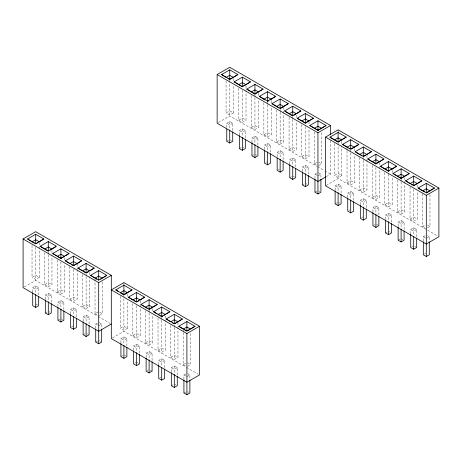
<?xml version="1.0" encoding="UTF-8"?>
<svg xmlns="http://www.w3.org/2000/svg" width="462" height="462" viewBox="0 0 462 462"><rect width="100%" height="100%" fill="white"/><g stroke="black" fill="none" stroke-linecap="round" stroke-linejoin="round"><path stroke-width="0.35" stroke-dasharray="2.31 1.73" d="M226.068 80.977L226.068 112.942L229.741 110.822L233.408 112.942L233.408 85.239M233.408 112.942L229.741 115.061L226.068 112.942M218.341 122.557L229.741 115.979L316.851 166.268M226.761 127.581L226.761 123.25L229.741 121.535L232.715 123.25L232.715 131.191M232.715 123.25L229.741 124.971L226.761 123.25M238.669 88.254L238.669 120.212L242.342 118.093L246.009 120.212L246.009 92.515M238.669 120.212L242.342 122.332L246.009 120.212M239.362 134.858L239.362 130.527L242.342 128.806L245.316 130.527L245.316 138.467M245.316 130.527L242.342 132.242L239.362 130.527M226.761 141.297L228.551 140.263M251.27 95.524L251.27 127.489L254.937 125.369L258.61 127.489L258.61 99.786M251.27 127.489L254.937 129.608L258.61 127.489M251.963 142.129L251.963 137.797L254.937 136.082L257.917 137.797L257.917 145.738M257.917 137.797L254.937 139.518L251.963 137.797M239.362 148.568L241.147 147.54M263.871 102.801L263.871 134.765L267.538 132.646L271.211 134.765L271.211 107.063M263.871 134.765L267.538 136.885L271.211 134.765M32.028 245.38L32.028 277.344L35.701 275.225L39.368 277.344L39.368 249.642M264.564 149.405L264.564 145.074L267.538 143.359L270.518 145.074L270.518 152.293M39.368 277.344L35.701 279.464L32.028 277.344M24.301 286.966L35.701 280.382L97.557 316.095M270.518 145.074L267.538 146.795L264.564 145.074M251.963 155.844L254.343 154.47M276.467 110.077L276.467 142.036L280.139 139.917L283.812 142.036L283.812 114.339M276.467 142.036L280.139 144.156L283.812 142.036M32.721 291.984L32.721 287.659L35.701 285.938L38.675 287.659L38.675 294.872M38.675 287.659L35.701 289.374L32.721 287.659M44.629 252.656L44.629 284.621L48.302 282.501L51.969 284.621L51.969 256.208M277.165 156.682L277.165 152.35L280.139 150.629L283.114 152.35L283.114 160.291M44.629 284.621L48.302 286.74L51.969 284.621M283.114 152.35L280.139 154.065L277.165 152.35M265.754 162.433L266.944 161.746M289.068 117.348L289.068 149.313L292.741 147.193L296.413 149.313L296.413 121.61M289.068 149.313L292.741 151.432L296.413 149.313M45.322 299.261L45.322 294.929L48.302 293.214L51.276 294.929L51.276 302.87M51.276 294.929L48.302 296.65L45.322 294.929M57.23 259.933L57.23 291.892L60.897 289.772L64.57 291.892L64.57 264.195M289.766 163.952L289.766 159.621L292.741 157.906L295.715 159.621L295.715 167.562M57.23 291.892L60.897 294.011L64.57 291.892M295.715 159.621L292.741 161.342L289.766 159.621M278.355 169.704L279.545 169.017M301.669 124.625L301.669 156.589L305.342 154.47L309.009 156.589L309.009 128.886M301.669 156.589L305.342 158.709L309.009 156.589M57.923 306.537L57.923 302.206L60.897 300.485L63.877 302.206L63.877 310.146M45.322 312.976L47.107 311.942M63.877 302.206L60.897 303.921L57.923 302.206M69.831 266.493L69.831 299.168L73.498 297.049L77.171 299.168L77.171 270.045M302.362 171.229L302.362 166.898L305.342 165.182L308.316 166.898L308.316 174.116M69.831 299.168L73.498 301.288L77.171 299.168M308.316 166.898L305.342 168.618L302.362 166.898M289.766 177.668L291.551 176.634M314.27 131.901L314.27 163.86L317.943 161.74M318.549 165.627L321.61 163.86L321.61 131.901M70.524 313.808L70.524 309.482L73.498 307.761L76.478 309.482L76.478 316.695M57.923 320.247L60.303 318.872M76.478 309.482L73.498 311.197L70.524 309.482M82.427 274.48L82.427 306.445L86.099 304.325L89.772 306.445L89.772 278.032M314.963 178.505L314.963 174.174L317.943 172.453M82.427 306.445L86.099 308.564L89.772 306.445M302.362 184.944L304.152 183.911M317.943 175.889L320.917 174.174L320.917 178.505M83.125 321.084L83.125 316.753L86.099 315.038L89.074 316.753L89.074 324.694M326.339 176.6L330.538 174.174L330.538 139.807M89.074 316.753L86.099 318.474L83.125 316.753M71.714 326.836L72.904 326.149M95.028 278.915L95.028 313.715L98.701 311.596L102.373 313.715L102.373 281.756M334.43 143.538L334.43 175.502L338.097 173.383L341.77 175.502L341.77 147.089M99.313 315.482L102.373 313.715M341.77 175.502L338.097 177.622L334.43 175.502M326.103 185.464L338.097 178.54L438.276 236.377M314.963 192.215L317.342 190.841M95.726 328.361L95.726 324.029L97.511 322.996M335.123 190.142L335.123 185.811L338.097 184.095L341.077 185.811L341.077 193.751M98.701 325.745L101.675 324.029L101.675 328.361M341.077 185.811L338.097 187.532L335.123 185.811M83.125 334.8L85.505 333.425M347.031 150.814L347.031 182.779L350.698 180.659L354.371 182.779L354.371 155.076M347.031 182.779L350.698 184.898L354.371 182.779M347.724 197.418L347.724 193.087L350.698 191.366L353.678 193.087L353.678 201.028M353.678 193.087L350.698 194.802L347.724 193.087M95.726 342.071L97.511 341.043M335.123 203.858L337.503 202.483M120.23 296.304L120.23 328.268L123.903 326.149L127.57 328.268L127.57 300.566M359.627 157.38L359.627 190.049L363.299 187.93L366.972 190.049L366.972 162.353M127.57 328.268L123.903 330.388L120.23 328.268M359.627 190.049L363.299 192.169L366.972 190.049M112.503 337.884L123.903 331.3L185.753 367.013M120.923 342.908L120.923 338.577L123.903 336.862L126.877 338.577L126.877 345.795M360.325 204.689L360.325 200.364L363.299 198.643L366.274 200.364L366.274 207.577M126.877 338.577L123.903 340.298L120.923 338.577M366.274 200.364L363.299 202.079L360.325 200.364M348.914 210.441L350.104 209.754M132.831 303.58L132.831 335.539L136.498 333.42L140.171 335.539L140.171 307.842M372.228 165.361L372.228 197.326L375.901 195.207L379.573 197.326L379.573 169.623M132.831 335.539L136.498 337.658L140.171 335.539M372.228 197.326L375.901 199.445L379.573 197.326M133.524 350.184L133.524 345.853L136.498 344.132L139.478 345.853L139.478 353.794M372.926 211.966L372.926 207.634L375.901 205.919L378.875 207.634L378.875 215.575M139.478 345.853L136.498 347.568L133.524 345.853M378.875 207.634L375.901 209.355L372.926 207.634M120.923 356.624L123.302 355.249M361.515 217.718L362.705 217.03M145.432 310.851L145.432 342.816L149.099 340.696L152.772 342.816L152.772 315.113M384.829 172.638L384.829 204.602L388.502 202.483L392.169 204.602L392.169 176.9M145.432 342.816L149.099 344.935L152.772 342.816M384.829 204.602L388.502 206.722L392.169 204.602M146.125 357.455L146.125 353.124L149.099 351.409L152.079 353.124L152.079 361.065M385.522 219.242L385.522 214.911L388.502 213.19L391.476 214.911L391.476 222.13M152.079 353.124L149.099 354.845L146.125 353.124M391.476 214.911L388.502 216.626L385.522 214.911M134.713 363.207L135.903 362.52M373.521 225.335L374.711 224.648M158.027 318.127L158.027 350.092L161.7 347.973L165.373 350.092L165.373 322.389M397.43 179.914L397.43 211.873L401.103 209.754L404.77 211.873L404.77 177.783M158.027 350.092L161.7 352.211L165.373 350.092M397.43 211.873L401.103 213.993L404.77 211.873M158.726 364.732L158.726 360.4L161.7 358.685L164.674 360.4L164.674 368.341M398.123 226.513L398.123 222.187L401.103 220.466L404.077 222.187L404.077 230.122M147.314 370.484L148.504 369.796M164.674 360.4L161.7 362.121L158.726 360.4M385.522 232.952L387.312 231.924M404.077 222.187L401.103 223.903L398.123 222.187M170.628 325.404L170.628 357.363L174.301 355.243L177.968 357.363L177.968 329.666M410.031 187.185L410.031 219.15L413.698 217.03L417.371 219.15L417.371 191.447M170.628 357.363L174.301 359.482L177.968 357.363M410.031 219.15L413.698 221.269L417.371 219.15M171.321 372.008L171.321 367.677L174.301 365.956L177.275 367.677L177.275 375.618M410.724 233.789L410.724 229.458L413.698 227.743L416.678 229.458L416.678 237.399M159.916 377.76L161.105 377.067M177.275 367.677L174.301 369.392L171.321 367.677M398.123 240.228L400.502 238.854M416.678 229.458L413.698 231.179L410.724 229.458M183.229 332.675L183.229 364.639L185.678 363.224M422.632 193.751L422.632 226.426L425.687 224.659M187.514 366.406L190.569 364.639L190.569 332.675M427.523 227.835L429.972 226.426L429.972 193.751M183.922 379.279L183.922 374.948L185.707 373.92M423.325 241.066L423.325 236.735L425.704 235.36M171.321 385.718L173.111 384.69M186.902 376.669L189.876 374.948L189.876 379.279M411.913 246.818L413.103 246.131M426.299 238.45L429.279 236.735L429.279 241.066M183.922 392.995L185.707 391.961M424.514 254.088L425.704 253.401M318.549 162.098L321.61 163.86M427.523 225.011L429.972 226.426M314.27 163.86L317.33 165.627M422.632 226.426L425.687 228.188M317.475 166.626L324.318 170.582M324.942 170.94L330.538 174.174M318.537 172.8L320.917 174.174M427.489 235.701L429.279 236.735M314.963 174.174L317.342 175.548M423.325 236.735L425.704 238.109M230.336 139.922L231.526 140.61M242.937 147.193L244.127 147.88M255.538 154.47L256.728 155.157M293.335 176.293L294.525 176.981M305.936 183.564L307.126 184.257M318.537 190.841L319.727 191.528M338.698 202.483L339.888 203.17M376.495 224.307L378.28 225.335M389.096 231.578L390.286 232.265M401.697 238.854L402.887 239.541M414.893 246.471L416.083 247.158M187.514 362.872L190.569 364.639M95.028 313.715L97.476 315.13M183.229 364.639L185.678 366.054M98.181 316.453L110.048 323.308M186.377 367.377L198.25 374.232M99.295 322.655L101.675 324.029M187.497 373.573L189.876 374.948M95.726 324.029L97.511 325.057M183.922 374.948L185.707 375.981M35.701 303.979L37.486 305.012M48.897 311.602L50.087 312.289M61.498 318.872L62.688 319.56M87.289 333.766L88.479 334.453M99.295 340.696L100.485 341.383M124.497 355.249L125.687 355.936M136.498 362.179L138.883 363.554M150.289 370.137L152.079 371.171M174.896 384.344L176.086 385.031M187.497 391.62L188.687 392.307M417.371 185.054L417.371 188.606M413.698 189.305L413.698 221.269M413.698 227.743L413.698 235.678M401.103 179.192L401.103 181.347M401.103 182.034L401.103 213.993M401.103 220.466L401.103 228.407M392.169 170.507L392.169 172.638M388.502 174.07L388.502 206.722M388.502 213.19L388.502 221.131M379.573 162.52L379.573 168.913M375.901 167.481L375.901 199.445M375.901 205.919L375.901 213.854M366.972 155.249L366.972 161.642M363.299 157.369L363.299 159.523M363.299 160.21L363.299 192.169M363.299 198.643L363.299 206.583M354.371 148.683L354.371 152.235M350.698 149.382L350.698 152.246M350.698 152.934L350.698 184.898M350.698 191.366L350.698 199.307M347.031 147.973L347.031 150.104M341.77 141.407L341.77 146.379M338.097 129.851L338.097 131.999M338.097 142.816L338.097 178.54M338.097 184.095L338.097 192.03M309.009 121.783L309.009 123.914M305.342 126.744L305.342 158.709M305.342 165.182L305.342 172.95M296.413 115.217L296.413 118.769M292.741 116.626L292.741 118.78M292.741 119.467L292.741 151.432M292.741 157.906L292.741 165.846M283.812 107.236L283.812 113.629M280.139 109.355L280.139 111.486M280.139 112.197L280.139 144.156M280.139 150.629L280.139 158.57M271.211 100.67L271.211 104.221M267.538 102.079L267.538 104.233M267.538 104.92L267.538 136.885M267.538 143.359L267.538 151.293M258.61 93.393L258.61 96.945M254.937 94.802L254.937 96.956M254.937 97.644L254.937 129.608M254.937 136.082L254.937 144.023M246.009 86.123L246.009 91.805M242.342 90.373L242.342 122.332M242.342 128.806L242.342 136.573M233.408 78.846L233.408 82.398M229.741 80.174L229.741 115.979M229.741 121.535L229.741 129.47M183.229 329.833L183.229 331.964M177.968 322.563L177.968 328.956M174.301 324.682L174.301 326.836M174.301 327.523L174.301 359.482M174.301 365.956L174.301 373.897M165.373 315.996L165.373 321.679M161.7 317.406L161.7 319.56M161.7 320.247L161.7 352.211M161.7 358.685L161.7 366.62M152.772 308.72L152.772 312.272M149.099 310.129L149.099 312.283M149.099 312.97L149.099 344.935M149.099 351.409L149.099 359.349M140.171 300.739L140.171 307.132M136.498 305.7L136.498 337.658M136.498 344.132L136.498 351.9M127.57 294.173L127.57 297.724M123.903 282.617L123.903 284.765M123.903 294.785L123.903 331.3M123.903 336.862L123.903 344.796M89.772 272.349L89.772 277.321M86.099 273.758L86.099 275.912M86.099 276.599L86.099 308.564M86.099 315.038L86.099 322.973M77.171 263.658L77.171 269.334M73.498 269.323L73.498 301.288M73.498 307.761L73.498 315.529M64.57 257.802L64.57 261.353M60.897 262.052L60.897 294.011M60.897 300.485L60.897 308.425M51.969 250.525L51.969 255.498M48.302 251.934L48.302 254.088M48.302 254.776L48.302 286.74M48.302 293.214L48.302 301.149M39.368 242.544L39.368 248.931M35.701 247.447L35.701 280.382M35.701 285.938L35.701 293.705"/><path stroke-width="0.69" d="M237.878 74.561L233.408 77.425L229.741 75.306L226.068 77.425L221.604 74.561L229.741 69.866L237.878 74.561L229.741 79.262L221.604 74.561M250.473 81.838L246.009 84.702L242.342 82.582L238.669 84.702L234.205 81.838L242.342 77.142L250.473 81.838L242.342 86.533L234.205 81.838M258.61 91.978L254.937 89.859L251.27 91.978L254.937 94.092L263.074 89.114L254.937 84.413L246.806 89.114L250.71 91.62M43.838 238.97L39.368 241.834L35.701 239.714L32.028 241.834L27.564 238.97L35.701 234.269L43.838 238.97L35.701 243.665L27.564 238.97M269.987 99.954L275.675 96.385L267.538 91.69L259.407 96.385L265.096 99.954M55.879 246.598L51.969 249.105L48.302 246.985L44.629 249.105L40.165 246.24L48.302 241.545L56.433 246.24L48.302 250.941L40.165 246.24M288.276 103.661L283.812 106.526L280.139 104.406L276.467 106.526L272.002 103.661L280.139 98.966L288.276 103.661L280.139 108.356L272.002 103.661M65.685 255.665L69.034 253.517L60.897 248.822L52.766 253.517L56.67 256.023M300.877 110.938L296.413 113.796L292.741 111.683L289.068 113.796L284.604 110.938L292.741 106.237L300.877 110.938L292.741 115.633L284.604 110.938M77.171 263.658L81.635 260.793L73.498 256.092L65.367 260.793L69.831 263.658L73.498 261.538L77.171 263.658L74.111 265.419M309.009 121.073L305.342 118.953L301.669 121.073L305.342 123.192L313.473 118.208L305.342 113.513L297.205 118.208L301.108 120.715M94.236 268.064L89.772 270.928L86.099 268.809L82.427 270.928L77.963 268.064L86.099 263.369L94.236 268.064L86.099 272.765L77.963 268.064M321.61 128.349L326.074 125.485L317.943 120.79L309.806 125.485L317.943 130.469L321.61 128.349L317.943 126.23L314.27 128.349M106.277 275.698L102.373 278.205L98.701 276.085L95.028 278.205M341.77 139.986L338.097 137.867L334.43 139.986L338.097 142.105L346.234 137.122L338.097 132.427L329.966 137.122L333.87 139.628M124.509 294.519L132.034 289.888L123.903 285.193L115.766 289.888L118.555 291.678M354.371 147.263L358.835 144.398L350.698 139.703L342.567 144.398L347.031 147.263L350.698 145.143L354.371 147.263L351.311 149.03M144.635 297.164L140.171 300.029L136.498 297.909L132.831 300.029L128.367 297.164L136.498 292.469L144.635 297.164L136.498 301.859L128.367 297.164M371.436 151.675L366.972 154.539L363.299 152.42L359.627 154.539L355.163 151.675L363.299 146.974L371.436 151.675L363.299 156.37L355.163 151.675M144.872 306.941L140.962 304.441L149.099 299.74L157.236 304.441L152.772 307.299L149.099 305.18L145.432 307.299M383.477 159.303L379.573 161.81L375.901 159.69L372.228 161.81L367.764 158.945L375.901 154.25L384.038 158.945L375.901 163.646L367.764 158.945M166.487 313.86L169.837 311.711L161.7 307.016L153.563 311.711L156.913 313.86M390.944 169.791L396.633 166.222L388.502 161.527L380.365 166.222L384.269 168.728M182.438 318.988L177.968 321.852L174.301 319.733L170.628 321.852L166.164 318.988L174.301 314.293L182.438 318.988L174.301 323.683L166.164 318.988M404.77 176.363L409.234 173.498L401.103 168.797L392.966 173.498L401.103 178.482L404.77 176.363L401.103 174.243L397.43 176.363M195.033 326.264L190.569 329.123L186.902 327.004L183.229 329.123L178.765 326.264L186.902 321.564L195.033 326.264L186.902 330.959L178.765 326.264M421.835 180.769L417.371 183.633L413.698 181.514L410.031 183.633L405.567 180.769L413.698 176.074L421.835 180.769L413.698 185.47L405.567 180.769M422.072 190.552L418.162 188.046L426.299 183.35L434.436 188.046L429.972 190.91L426.299 188.791L422.632 190.91M325.739 176.946L317.943 181.445L217.14 123.25L217.14 74.561L229.741 67.29L330.538 125.485L330.538 134.794M230.353 79.193L232.802 77.778M243.566 86.117L245.397 85.054M263.074 89.114L254.937 93.809L246.806 89.114M263.871 99.249L267.538 97.13L271.211 99.249M111.302 324.029L98.701 331.3L23.1 287.659L23.1 238.97L35.701 231.693L111.302 275.34L111.302 338.577L186.902 382.224L199.497 374.948L199.497 326.264L123.903 282.617L111.302 289.888L186.902 333.535L199.497 326.264M275.675 96.385L267.538 101.086L259.407 96.385M267.538 101.369L268.763 100.664M36.313 243.595L38.15 242.538M280.752 108.293L283.2 106.878M226.761 129.025L226.761 141.297L229.741 143.012L232.715 141.297L232.715 131.913M50.133 250.167L51.357 249.457M293.965 115.211L295.801 114.154M239.362 135.58L239.362 148.568L242.342 150.289L245.316 148.568L245.316 139.189M69.034 253.517L60.897 258.212L52.766 253.517M60.897 258.501L64.57 256.381L60.897 254.262L57.23 256.381L60.897 258.501L60.897 248.822M313.473 118.208L305.342 122.909L297.205 118.208M251.963 142.85L251.963 155.844L254.937 157.559L257.917 155.844L257.917 146.46M81.635 260.793L73.498 265.488L65.367 260.793M326.074 125.485L317.943 130.18L309.806 125.485M217.14 74.561L317.943 132.761L330.538 125.485M264.564 150.127L264.564 163.121L267.538 164.836L270.518 163.121L270.518 153.736M86.712 272.695L88.548 271.639M325.502 137.122L338.097 129.851L438.9 188.046L438.9 236.735L426.299 244.011L325.502 185.811L325.502 137.122L426.299 195.322L438.9 188.046M90.564 275.34L98.701 270.645L106.838 275.34L98.701 280.036L90.564 275.34L94.473 277.847M32.721 292.706L32.721 305.7L35.701 307.415L38.675 305.7L38.675 296.315M277.165 158.125L277.165 170.391L280.139 172.112L283.114 170.391L283.114 161.013M346.234 137.122L338.097 141.822L329.966 137.122M100.537 279.262L101.761 278.557M23.1 238.97L98.701 282.617L111.302 275.34M45.322 299.982L45.322 312.976L48.302 314.691L51.276 312.976L51.276 303.592M289.766 164.674L289.766 177.668L292.741 179.383L295.715 177.668L295.715 168.284M358.835 144.398L350.698 149.093L342.567 144.398M57.923 307.259L57.923 320.247L60.897 321.968L63.877 320.247L63.877 310.868M302.362 171.951L302.362 184.944L305.342 186.66L308.316 184.944L308.316 175.56M132.034 289.888L123.903 294.589L115.766 289.888M363.912 156.3L365.748 155.244M70.524 314.53L70.524 327.523L73.498 329.239L76.478 327.523L76.478 318.139M314.963 179.227L314.963 192.215L317.943 193.936L320.917 192.215L320.917 179.227M137.11 301.796L138.946 300.733M372.84 162.162L375.901 163.929L378.961 162.162M83.125 321.806L83.125 334.8L86.099 336.515L89.074 334.8L89.074 325.415M157.236 304.441L149.099 309.136L140.962 304.441M396.633 166.222L388.502 170.917L380.365 166.222M149.099 309.419L152.16 307.657M392.169 169.086L388.502 166.967L384.829 169.086L388.502 171.206L389.726 170.501M95.726 329.083L95.726 342.071L98.701 343.792L101.675 342.071L101.675 329.083M335.123 190.864L335.123 203.858L338.097 205.573L341.077 203.858L341.077 194.473M169.837 311.711L161.7 316.412L153.563 311.711M409.234 173.498L401.103 178.193L392.966 173.498M160.476 315.991L161.7 316.695L162.924 315.991M164.149 315.28L165.373 314.576L161.7 312.456L158.027 314.576L159.251 315.28M347.724 198.14L347.724 211.128L350.698 212.849L353.678 211.128L353.678 201.75M174.913 323.619L177.362 322.205M414.31 185.401L416.759 183.986M120.923 343.63L120.923 356.624L123.903 358.339L126.877 356.624L126.877 347.239M360.325 205.411L360.325 218.405L363.299 220.126L366.274 218.405L366.274 209.02M434.436 188.046L426.299 192.741L418.162 188.046M188.126 330.538L189.345 329.833M429.36 191.262L426.299 193.029L426.299 183.35M133.524 350.906L133.524 363.894L136.498 365.615L139.478 363.894L139.478 354.516M372.926 212.687L372.926 225.681L375.901 227.396L378.875 225.681L378.875 216.297M146.125 358.177L146.125 371.171L149.099 372.886L152.079 371.171L152.079 361.786M385.522 219.964L385.522 232.952L388.502 234.673L391.476 232.952L391.476 223.573M158.726 365.454L158.726 378.447L161.7 380.162L164.674 378.447L164.674 369.063M398.123 227.235L398.123 240.228L401.103 241.949L404.077 240.228L404.077 230.844M171.321 372.73L171.321 385.718L174.301 387.439L177.275 385.718L177.275 376.339M410.724 234.511L410.724 247.505L413.698 249.22L416.678 247.505L416.678 238.121M183.922 380.001L183.922 392.995L186.902 394.71L189.876 392.995L189.876 380.001M423.325 241.788L423.325 254.776L426.299 256.497L429.279 254.776L429.279 241.788M227.905 78.488L229.129 79.193M239.281 85.054L241.73 86.469M276.467 106.526L278.915 107.935M289.68 114.154L292.128 115.564M348.862 148.319L350.086 149.03M360.851 155.244L362.075 155.948M411.255 184.344L412.474 185.048M423.238 191.262L424.463 191.967M127.57 292.752L123.903 290.633L120.23 292.752L123.29 294.519M32.028 241.834L34.477 243.243M45.241 249.457L48.302 251.224L48.302 241.545M71.662 264.714L72.886 265.419M83.651 271.639L84.875 272.343M95.64 278.557L96.864 279.262M134.055 300.733L135.274 301.438M146.038 307.657L147.263 308.362M172.465 322.909L173.689 323.619M184.453 329.833L186.29 330.89M426.299 195.322L426.299 256.497M413.698 176.074L413.698 185.776M413.698 236.232L413.698 249.22M401.103 168.797L401.103 178.505M401.103 228.956L401.103 241.949M388.502 161.527L388.502 171.229M388.502 221.679L388.502 234.673M375.901 154.25L375.901 163.952M375.901 214.408L375.901 227.396M363.299 146.974L363.299 156.682M363.299 207.132L363.299 220.126M350.698 139.703L350.698 148.695M350.698 199.855L350.698 212.849M338.097 132.427L338.097 142.129M338.097 192.585L338.097 205.573M317.943 120.79L317.943 130.492M317.943 132.761L317.943 193.936M305.342 113.513L305.342 123.215M305.342 173.672L305.342 186.66M292.741 106.237L292.741 115.939M292.741 166.395L292.741 179.383M280.139 98.966L280.139 108.668M280.139 159.119L280.139 172.112M267.538 91.69L267.538 101.392M267.538 151.848L267.538 164.836M254.937 84.413L254.937 94.115M254.937 144.571L254.937 157.559M242.342 77.142L242.342 86.844M242.342 137.295L242.342 150.289M229.741 69.866L229.741 79.568M229.741 130.024L229.741 143.012M186.902 321.564L186.902 331.266M186.902 333.535L186.902 394.71M174.301 314.293L174.301 323.284M174.301 374.445L174.301 387.439M161.7 307.016L161.7 316.718M161.7 367.174L161.7 380.162M149.099 299.74L149.099 309.442M149.099 359.898L149.099 372.886M136.498 292.469L136.498 302.171M136.498 352.622L136.498 365.615M123.903 285.193L123.903 294.184M123.903 345.351L123.903 358.339M98.701 270.645L98.701 280.347M98.701 282.617L98.701 343.792M86.099 263.369L86.099 273.071M86.099 323.527L86.099 336.515M73.498 256.092L73.498 265.084M73.498 316.251L73.498 329.239M60.897 308.974L60.897 321.968M48.302 301.703L48.302 314.691M35.701 234.269L35.701 243.971M35.701 294.427L35.701 307.415"/></g></svg>
